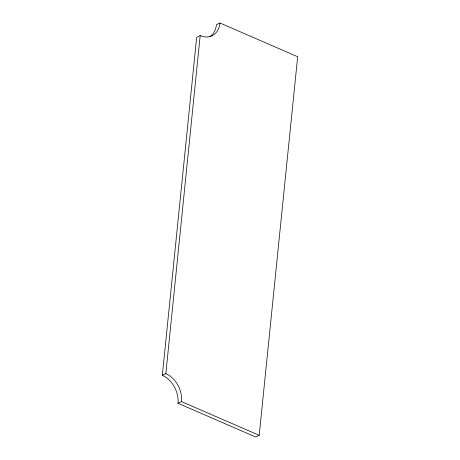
<?xml version="1.0" encoding="UTF-8"?>
<svg xmlns="http://www.w3.org/2000/svg" width="460" height="460" viewBox="0 0 460 460"><rect width="100%" height="100%" fill="white"/><g stroke="black" fill="none" stroke-linecap="round" stroke-linejoin="round"><path stroke-width="0.69" d="M162.334 375.279L196.667 37.289L200.186 35.61A22.724 16.531 64.5 0 0 219.966 23L297.666 56.729L259.21 435.321L255.691 437L177.991 403.27A22.724 16.531 64.5 0 0 162.334 375.279L165.853 373.606L200.186 35.61M219.966 23L216.447 24.679A22.724 16.531 64.5 0 1 209.8 36.777M177.991 403.27L181.51 401.597L259.21 435.321M165.853 373.606A22.724 16.531 64.5 0 1 181.51 401.597"/></g></svg>
